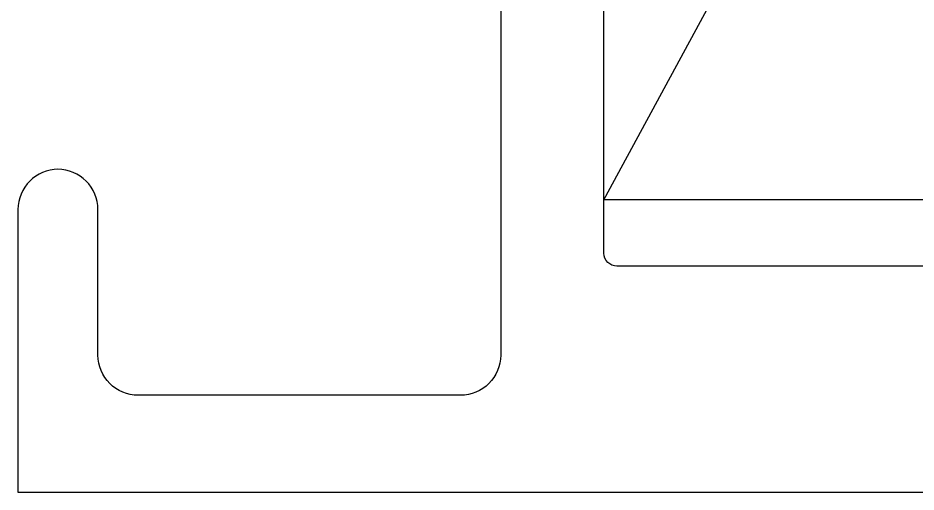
# Model space of a CAD drawing. Extents: x -138 to 168, y -127 to 80.
# Drawn here: x 2.018 to 2.713, y 52.301 to 52.668 of the extents above; entities that cross this region are included whole.
import ezdxf

# ---------------------------------------------------------------- set-up
doc = ezdxf.new("R2010")
doc.units = 0
doc.header["$MEASUREMENT"] = 0
doc.layers.get('0').update_dxf_attribs({"linetype": 'CONTINUOUS'})
doc.layers.add('FRAME', color=1, linetype='CONTINUOUS')
doc.layers.add('GLASS', color=7, linetype='CONTINUOUS')

# ---------------------------------------------------------------- blocks, each defined once
blk = doc.blocks.new('3809 BLOCK FRAME')
for points in [[(-0.831, 0.343, -0.414214), (-0.8, 0.374), (-0.72866, 0.374, -0.5024), (-0.69897, 0.33409, 0.280293), (-0.66146, 0.19025, 0.498955), (-0.61253, 0.19797), (-0.61253, 0.19797, 0.334263), (-0.61834, 0.2348, -2.470836), (-0.50566, 0.2348, 0.334263), (-0.51147, 0.19797, 0.498955), (-0.46254, 0.19025, 0.280293), (-0.42503, 0.33409, -0.5024), (-0.39534, 0.374), (-0.106, 0.374, -0.414214), (-0.075, 0.343), (-0.075, 0.093, -0.414214), (-0.106, 0.062), (-0.219, 0.062, 0.414214), (-0.25, 0.031, 0.414214), (-0.219, 0), (0, 0), (0, 1.423, 0.414214)], [(-0.175, 1.423), (-0.175, 1.3715, 0.414214), (-0.15, 1.3465), (-0.15, 1.3465, 0.399638), (-0.12503, 1.37025, -0.399638), (-0.10006, 1.394), (-0.1, 1.394, -0.414214), (-0.075, 1.369), (-0.075, 1.199, -0.414214), (-0.1, 1.174), (-0.10006, 1.174, -0.399638), (-0.12503, 1.19775, 0.399638), (-0.15, 1.2215, 0.414214), (-0.175, 1.1965), (-0.175, 0.464, -0.414214), (-0.185, 0.454), (-1.078, 0.454), (-1.093, 0.439)]]:
    blk.add_lwpolyline(points, format="xyb")

msp = doc.modelspace()

# ---------------------------------------------------------------- linework, layer by layer
at = {"layer": 'GLASS'}
for p, q in [((2.4715, 52.52717), (3.2215, 53.9129)), ((2.4715, 52.52717), (2.4715, 53.9129)), ((3.2215, 52.52717), (2.4715, 52.52717))]:
    msp.add_line(p, q, dxfattribs=at)

# ---------------------------------------------------------------- block references
at = {"layer": 'FRAME', "rotation": 269.9999999999998}
msp.add_blockref('3809 BLOCK FRAME', (2.0175, 52.3009), dxfattribs=at)

doc.saveas('drawing.dxf')
